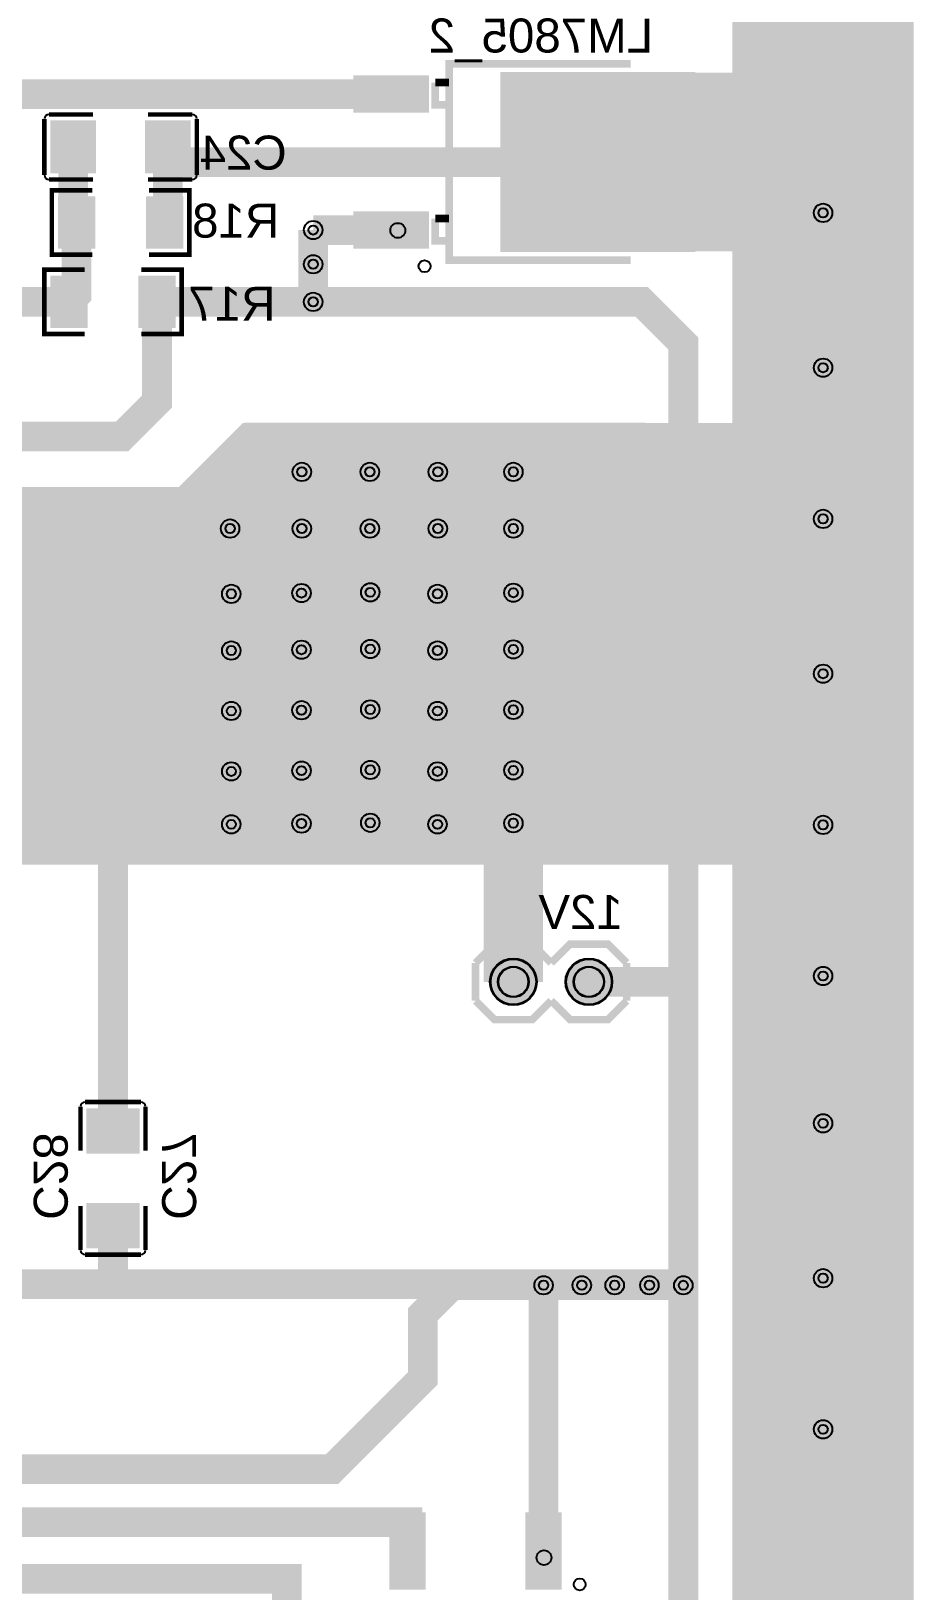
# Model space of a CAD drawing. Header units: millimetres. Extents: x 4 to 167, y 3 to 129.
# Drawn here: x 137.7 to 167.4, y 34.4 to 86.8 of the extents above; entities that cross this region are included whole.
import ezdxf

# ---------------------------------------------------------------- set-up
doc = ezdxf.new("R2010")
doc.units = ezdxf.units.MM
for name, color, linetype, true_color in [('BoardOutLine', 7, 'Continuous', 0xff00ff), ('BottomLayer', 7, 'Continuous', 0x0000ff), ('BottomPasteMaskLayer', 7, 'Continuous', 0x800000), ('BottomSilkLayer', 7, 'Continuous', 0x66cc33), ('BottomSolderMaskLayer', 7, 'Continuous', 0xaa00ff), ('Document', 7, 'Continuous', 0xffffff), ('Hole', 7, 'Continuous', 0x222222), ('Multi-Layer', 7, 'Continuous', 0xc0c0c0), ('TopLayer', 7, 'Continuous', 0xff0000), ('TopPasteMaskLayer', 7, 'Continuous', 0x808080), ('TopSilkLayer', 7, 'Continuous', 0xffcc00), ('TopSolderMaskLayer', 7, 'Continuous', 0x800080)]:
    doc.layers.add(name, color=color, linetype=linetype, true_color=true_color)
doc.styles.get("Standard").update_dxf_attribs({"font": 'arial.ttf'})

msp = doc.modelspace()

# ---------------------------------------------------------------- hatches: boundary and pattern name
at = {"layer": 'BottomLayer'}
for points in [[(151.064, 85.309), (148.564, 85.309), (148.564, 84.109), (151.064, 84.109)], [(160.014, 85.423), (153.514, 85.423), (153.514, 79.423), (160.014, 79.423)], [(139.866, 83.795), (139.866, 82.067), (138.381, 82.067), (138.381, 83.795)], [(141.566, 83.795), (141.566, 82.067), (143.051, 82.067), (143.051, 83.795)], [(139.841, 79.541), (139.841, 81.242), (138.634, 81.242), (138.634, 79.541)], [(141.591, 79.541), (141.591, 81.242), (142.799, 81.242), (142.799, 79.541)], [(151.064, 80.737), (148.564, 80.737), (148.564, 79.537), (151.064, 79.537)], [(139.587, 76.874), (139.587, 78.575), (138.38, 78.575), (138.38, 76.874)], [(141.337, 76.874), (141.337, 78.575), (142.545, 78.575), (142.545, 76.874)], [(126.287, 59.309), (126.287, 69.772), (126.287, 69.772), (127.508, 70.993), (142.875, 70.993), (145.034, 73.152), (163.83, 73.152), (164.338, 72.644), (164.338, 59.309), (164.338, 59.309)], [(139.598, 49.11), (141.326, 49.11), (141.326, 50.595), (139.598, 50.595)], [(139.598, 47.41), (141.326, 47.41), (141.326, 45.925), (139.598, 45.925)]]:
    msp.add_hatch(color=256, dxfattribs=at).paths.add_polyline_path(points)
at = {"layer": 'BottomPasteMaskLayer'}
for points in [[(151.064, 85.309), (148.564, 85.309), (148.564, 84.109), (151.064, 84.109)], [(160.014, 85.423), (153.514, 85.423), (153.514, 79.423), (160.014, 79.423)], [(139.866, 83.695), (139.866, 83.325), (139.766, 83.225), (139.461, 83.225), (139.361, 83.125), (139.361, 82.737), (139.461, 82.637), (139.766, 82.637), (139.866, 82.537), (139.866, 82.167), (139.766, 82.067), (138.481, 82.067), (138.381, 82.167), (138.381, 83.695), (138.481, 83.795), (139.766, 83.795)], [(141.566, 83.695), (141.566, 83.325), (141.666, 83.225), (141.971, 83.225), (142.071, 83.125), (142.071, 82.737), (141.971, 82.637), (141.666, 82.637), (141.566, 82.537), (141.566, 82.167), (141.666, 82.067), (142.951, 82.067), (143.051, 82.167), (143.051, 83.695), (142.951, 83.795), (141.666, 83.795)], [(139.841, 79.641), (139.841, 80.002), (139.741, 80.102), (139.531, 80.102), (139.431, 80.202), (139.431, 80.58), (139.531, 80.68), (139.741, 80.68), (139.841, 80.78), (139.841, 81.142), (139.741, 81.242), (138.734, 81.242), (138.634, 81.142), (138.634, 79.641), (138.734, 79.541), (139.741, 79.541)], [(141.591, 79.641), (141.591, 80.002), (141.691, 80.102), (141.902, 80.102), (142.002, 80.202), (142.002, 80.58), (141.902, 80.68), (141.691, 80.68), (141.591, 80.78), (141.591, 81.142), (141.691, 81.242), (142.699, 81.242), (142.799, 81.142), (142.799, 79.641), (142.699, 79.541), (141.691, 79.541)], [(151.064, 80.737), (148.564, 80.737), (148.564, 79.537), (151.064, 79.537)], [(139.587, 76.974), (139.587, 77.335), (139.487, 77.435), (139.277, 77.435), (139.177, 77.535), (139.177, 77.913), (139.277, 78.013), (139.487, 78.013), (139.587, 78.113), (139.587, 78.475), (139.487, 78.575), (138.48, 78.575), (138.38, 78.475), (138.38, 76.974), (138.48, 76.874), (139.487, 76.874)], [(141.337, 76.974), (141.337, 77.335), (141.437, 77.435), (141.648, 77.435), (141.748, 77.535), (141.748, 77.913), (141.648, 78.013), (141.437, 78.013), (141.337, 78.113), (141.337, 78.475), (141.437, 78.575), (142.445, 78.575), (142.545, 78.475), (142.545, 76.974), (142.445, 76.874), (141.437, 76.874)], [(139.698, 49.11), (140.069, 49.11), (140.169, 49.21), (140.169, 49.515), (140.269, 49.615), (140.656, 49.615), (140.756, 49.515), (140.756, 49.21), (140.856, 49.11), (141.226, 49.11), (141.326, 49.21), (141.326, 50.495), (141.226, 50.595), (139.698, 50.595), (139.598, 50.495), (139.598, 49.21)], [(139.698, 47.41), (140.069, 47.41), (140.169, 47.31), (140.169, 47.005), (140.269, 46.905), (140.656, 46.905), (140.756, 47.005), (140.756, 47.31), (140.856, 47.41), (141.226, 47.41), (141.326, 47.31), (141.326, 46.025), (141.226, 45.925), (139.698, 45.925), (139.598, 46.025), (139.598, 47.31)]]:
    msp.add_hatch(color=256, dxfattribs=at).paths.add_polyline_path(points)
at = {"layer": 'BottomSolderMaskLayer'}
for points in [[(151.089, 85.334), (148.539, 85.334), (148.539, 84.084), (151.089, 84.084)], [(160.039, 85.448), (153.489, 85.448), (153.489, 79.398), (160.039, 79.398)], [(139.892, 83.821), (139.892, 82.042), (138.356, 82.042), (138.356, 83.821)], [(141.541, 83.821), (141.541, 82.042), (143.077, 82.042), (143.077, 83.821)], [(139.867, 79.515), (139.867, 81.267), (138.608, 81.267), (138.608, 79.515)], [(141.566, 79.515), (141.566, 81.267), (142.824, 81.267), (142.824, 79.515)], [(151.089, 80.762), (148.539, 80.762), (148.539, 79.512), (151.089, 79.512)], [(139.613, 76.848), (139.613, 78.6), (138.354, 78.6), (138.354, 76.848)], [(141.312, 76.848), (141.312, 78.6), (142.57, 78.6), (142.57, 76.848)], [(153.137, 54.864, 1), (154.712, 54.864, 1)], [(155.677, 54.864, 1), (157.252, 54.864, 1)], [(139.569, 49.088), (141.356, 49.088), (141.356, 50.617), (139.569, 50.617)], [(139.569, 47.432), (141.356, 47.432), (141.356, 45.903), (139.569, 45.903)]]:
    msp.add_hatch(color=256, dxfattribs=at).paths.add_polyline_path(points)
at = {"layer": 'Multi-Layer'}
for points in [[(153.162, 54.864, 1), (154.686, 54.864, 1)], [(155.702, 54.864, 1), (157.226, 54.864, 1)]]:
    msp.add_hatch(color=256, dxfattribs=at).paths.add_polyline_path(points)
at = {"layer": 'TopLayer'}
for points in [[(153.924, 72.009), (153.924, 73.66), (144.907, 73.66), (142.748, 71.501), (131.445, 71.501), (131.445, 68.834), (130.429, 67.818), (125.73, 67.818), (125.73, 58.801), (153.797, 58.801), (153.924, 58.928)], [(153.924, 60.198), (153.924, 58.801), (158.369, 58.801), (158.369, 73.66), (153.797, 73.66)], [(149.768, 34.483), (149.768, 36.983), (150.968, 36.983), (150.968, 34.483)], [(154.34, 34.483), (154.34, 36.983), (155.54, 36.983), (155.54, 34.483)]]:
    msp.add_hatch(color=256, dxfattribs=at).paths.add_polyline_path(points)
at = {"layer": 'TopPasteMaskLayer'}
for points in [[(149.768, 34.483), (149.768, 36.983), (150.968, 36.983), (150.968, 34.483)], [(154.34, 34.483), (154.34, 36.983), (155.54, 36.983), (155.54, 34.483)]]:
    msp.add_hatch(color=256, dxfattribs=at).paths.add_polyline_path(points)
at = {"layer": 'TopSolderMaskLayer'}
for points in [[(153.137, 54.864, 1), (154.712, 54.864, 1)], [(155.677, 54.864, 1), (157.252, 54.864, 1)], [(149.756, 34.431), (149.756, 37.035), (150.98, 37.035), (150.98, 34.431)], [(154.328, 34.431), (154.328, 37.035), (155.552, 37.035), (155.552, 34.431)]]:
    msp.add_hatch(color=256, dxfattribs=at).paths.add_polyline_path(points)

# ---------------------------------------------------------------- linework, layer by layer
at = {"layer": 'BoardOutLine', "const_width": 0.254}
msp.add_lwpolyline([(4.166, 128.677), (166.879, 128.677), (166.879, 3.683), (4.166, 3.683), (4.166, 128.677)], close=True, dxfattribs=at)
at = {"layer": 'BottomLayer'}
for points, const_width in [([(164.338, 94.055), (164.338, 88.975)], 6), ([(164.338, 88.975), (164.338, 6.223)], 6), ([(134.493, 84.709), (149.814, 84.709)], 1), ([(164.338, 82.215), (164.13, 82.423), (156.764, 82.423)], 6), ([(139.237, 80.391), (139.124, 80.505), (139.124, 82.931)], 1), ([(142.195, 80.391), (142.309, 80.505), (142.309, 82.931)], 1), ([(156.764, 82.423), (142.309, 82.423), (142.309, 82.931)], 1), ([(138.983, 77.724), (139.237, 77.978), (139.237, 80.391)], 1), ([(147.193, 80.137), (147.193, 80.137), (149.815, 80.137)], 1), ([(147.193, 78.989), (147.193, 80.137)], 1), ([(147.193, 77.724), (147.193, 77.724), (147.193, 78.989)], 1), ([(122.809, 73.198), (140.762, 73.198), (141.941, 74.376), (141.941, 77.724)], 1), ([(136.734, 77.724), (138.983, 77.724)], 1), ([(141.941, 77.724), (147.193, 77.724)], 1), ([(126.287, 59.309), (126.287, 69.772), (127.508, 70.993), (142.875, 70.993), (145.034, 73.152), (164.338, 73.152)], 1), ([(123.907, 59.309), (164.338, 59.309)], 1), ([(140.462, 49.853), (140.462, 59.309)], 1), ([(140.462, 46.668), (140.462, 44.704)], 1), ([(121.92, 44.704), (159.601, 44.704), (159.639, 44.666)], 1)]:
    msp.add_lwpolyline(points, dxfattribs=dict(at, const_width=const_width))
at = {"layer": 'BottomSilkLayer'}
for points, const_width in [([(153.433, 85.723), (151.764, 85.723), (151.764, 79.123), (153.433, 79.123)], 0.254), ([(153.433, 85.723), (157.864, 85.723)], 0.254), ([(151.295, 85.095), (151.764, 85.095)], 0.254), ([(151.295, 85.095), (151.295, 84.345), (151.764, 84.345)], 0.254), ([(138.153, 83.871), (138.153, 81.991)], 0.152), ([(139.79, 84.024), (138.305, 84.024)], 0.152), ([(141.642, 84.024), (143.127, 84.024)], 0.152), ([(143.28, 83.871), (143.28, 81.991)], 0.152), ([(138.305, 81.839), (139.79, 81.839)], 0.152), ([(143.127, 81.839), (141.642, 81.839)], 0.152), ([(139.765, 79.312), (138.405, 79.312), (138.405, 81.47), (139.765, 81.47)], 0.152), ([(141.667, 79.312), (143.027, 79.312), (143.027, 81.47), (141.667, 81.47)], 0.152), ([(151.295, 80.523), (151.295, 79.773), (151.764, 79.773)], 0.254), ([(151.295, 80.523), (151.764, 80.523)], 0.254), ([(153.433, 79.123), (157.864, 79.123)], 0.254), ([(139.511, 76.645), (138.151, 76.645), (138.151, 78.803), (139.511, 78.803)], 0.152), ([(141.413, 76.645), (142.773, 76.645), (142.773, 78.803), (141.413, 78.803)], 0.152), ([(152.654, 55.499), (153.289, 56.134), (154.559, 56.134), (155.194, 55.499)], 0.254), ([(155.194, 55.499), (155.829, 56.134), (157.099, 56.134), (157.734, 55.499)], 0.254), ([(152.654, 55.499), (152.654, 54.229)], 0.254), ([(157.734, 55.499), (157.734, 54.229)], 0.254), ([(152.654, 54.229), (153.289, 53.594), (154.559, 53.594), (155.194, 54.229)], 0.254), ([(155.194, 54.229), (155.829, 53.594), (157.099, 53.594), (157.734, 54.229)], 0.254), ([(139.522, 50.824), (141.402, 50.824)], 0.152), ([(139.37, 49.186), (139.37, 50.671)], 0.152), ([(141.555, 50.671), (141.555, 49.186)], 0.152), ([(139.37, 47.334), (139.37, 45.849)], 0.152), ([(141.555, 45.849), (141.555, 47.334)], 0.152), ([(139.522, 45.696), (141.402, 45.696)], 0.152)]:
    msp.add_lwpolyline(points, dxfattribs=dict(at, const_width=const_width))
msp.add_circle((150.939, 78.923), 0.2, dxfattribs=at)
for centre, start, end in [((138.305, 83.871), 90, 180), ((143.127, 83.871), 0, 90), ((138.305, 81.991), 180, 270), ((143.127, 81.991), 270, 0), ((139.522, 50.671), 90, 180), ((141.402, 50.671), 0, 90), ((139.522, 45.849), 180, 270), ((141.402, 45.849), 270, 360)]:
    msp.add_arc(centre, 0.152, start, end, dxfattribs=at)
at = {"layer": 'BottomSolderMaskLayer', "const_width": 6.102}
msp.add_lwpolyline([(164.338, 126.111), (164.338, 6.223)], dxfattribs=at)
at = {"layer": 'BottomSolderMaskLayer'}
for centre, radius in [((153.924, 54.864), 0.787), ((156.464, 54.864), 0.787), ((153.924, 54.864), 0.517), ((156.464, 54.864), 0.517)]:
    msp.add_circle(centre, radius, dxfattribs=at)
at = {"layer": 'Document'}
for centre in [(150.039, 80.123), (154.954, 35.508)]:
    msp.add_circle(centre, 0.25, dxfattribs=at)
at = {"layer": 'Hole'}
for centre in [(164.338, 80.716), (164.338, 80.716), (147.193, 80.137), (147.193, 78.989), (147.193, 77.724), (164.338, 75.509), (164.338, 75.509), (146.812, 72.009), (149.098, 72.009), (151.384, 72.009), (153.924, 72.009), (144.399, 70.104), (146.812, 70.104), (149.098, 70.104), (151.384, 70.104), (153.924, 70.104), (164.338, 70.429), (164.338, 70.429), (164.338, 70.429), (144.439, 67.908), (146.801, 67.934), (149.112, 67.959), (151.373, 67.908), (153.924, 67.945), (144.439, 66.003), (146.801, 66.029), (149.112, 66.054), (151.373, 66.003), (153.924, 66.04), (164.338, 65.222), (144.439, 63.971), (146.801, 63.997), (149.112, 64.022), (151.373, 63.971), (153.924, 64.008), (144.439, 61.939), (146.801, 61.965), (149.112, 61.99), (151.373, 61.939), (153.924, 61.976), (144.439, 60.161), (146.801, 60.187), (149.112, 60.212), (151.373, 60.161), (153.924, 60.198), (164.338, 60.142), (164.338, 60.142), (164.338, 55.062), (164.338, 55.062), (164.338, 55.062), (164.338, 50.109), (154.94, 44.666), (156.225, 44.666), (157.33, 44.666), (158.499, 44.666), (159.639, 44.665), (164.338, 44.902), (164.338, 44.902), (164.338, 39.822), (164.338, 39.822)]:
    msp.add_circle(centre, 0.155, dxfattribs=at)
at = {"layer": 'Multi-Layer'}
for centre, radius in [((164.338, 80.716), 0.31), ((164.338, 80.716), 0.31), ((147.193, 80.137), 0.31), ((147.193, 78.989), 0.31), ((147.193, 77.724), 0.31), ((164.338, 75.509), 0.31), ((164.338, 75.509), 0.31), ((146.812, 72.009), 0.31), ((149.098, 72.009), 0.31), ((151.384, 72.009), 0.31), ((153.924, 72.009), 0.31), ((144.399, 70.104), 0.31), ((146.812, 70.104), 0.31), ((149.098, 70.104), 0.31), ((151.384, 70.104), 0.31), ((153.924, 70.104), 0.31), ((164.338, 70.429), 0.31), ((164.338, 70.429), 0.31), ((164.338, 70.429), 0.31), ((144.439, 67.908), 0.31), ((146.801, 67.934), 0.31), ((149.112, 67.959), 0.31), ((151.373, 67.908), 0.31), ((153.924, 67.945), 0.31), ((144.439, 66.003), 0.31), ((146.801, 66.029), 0.31), ((149.112, 66.054), 0.31), ((151.373, 66.003), 0.31), ((153.924, 66.04), 0.31), ((164.338, 65.222), 0.31), ((144.439, 63.971), 0.31), ((146.801, 63.997), 0.31), ((149.112, 64.022), 0.31), ((151.373, 63.971), 0.31), ((153.924, 64.008), 0.31), ((144.439, 61.939), 0.31), ((146.801, 61.965), 0.31), ((149.112, 61.99), 0.31), ((151.373, 61.939), 0.31), ((153.924, 61.976), 0.31), ((144.439, 60.161), 0.31), ((146.801, 60.187), 0.31), ((149.112, 60.212), 0.31), ((151.373, 60.161), 0.31), ((153.924, 60.198), 0.31), ((164.338, 60.142), 0.31), ((164.338, 60.142), 0.31), ((153.924, 54.864), 0.762), ((156.464, 54.864), 0.762), ((153.924, 54.864), 0.5), ((156.464, 54.864), 0.5), ((164.338, 55.062), 0.31), ((164.338, 55.062), 0.31), ((164.338, 55.062), 0.31), ((164.338, 50.109), 0.31), ((164.338, 44.902), 0.31), ((164.338, 44.902), 0.31), ((154.94, 44.666), 0.31), ((156.225, 44.666), 0.31), ((157.33, 44.666), 0.31), ((158.499, 44.666), 0.31), ((159.639, 44.665), 0.31), ((164.338, 39.822), 0.31), ((164.338, 39.822), 0.31)]:
    msp.add_circle(centre, radius, dxfattribs=at)
at = {"layer": 'TopLayer'}
for points, const_width in [([(164.338, 126.111), (164.338, 80.716)], 6), ([(154.94, 44.666), (151.854, 44.666), (150.876, 43.688), (150.876, 41.529), (147.828, 38.481), (98.171, 38.481), (97.282, 39.37), (97.282, 87.503), (84.582, 87.503)], 1), ([(150.368, 35.738), (150.368, 36.703), (95.377, 36.703), (95.377, 85.217), (81.28, 85.217)], 1), ([(150.241, 20.493), (150.241, 22.987), (146.304, 22.987), (146.304, 34.798), (93.599, 34.798), (93.599, 83.185), (74.93, 83.185), (74.93, 84.709)], 1), ([(164.338, 80.716), (164.338, 75.509)], 6), ([(147.193, 80.137), (147.193, 78.989)], 1), ([(147.193, 78.989), (147.193, 77.724)], 1), ([(147.193, 77.724), (158.242, 77.724), (159.639, 76.327), (159.639, 44.666)], 1), ([(164.338, 75.509), (164.338, 70.429)], 6), ([(164.338, 70.429), (164.338, 65.222)], 6), ([(153.924, 72.009), (153.924, 70.104)], 1), ([(153.924, 70.104), (153.924, 67.945)], 1), ([(153.924, 67.945), (153.924, 66.04)], 1), ([(164.338, 65.222), (164.338, 60.142)], 6), ([(153.924, 66.04), (153.924, 64.008)], 1), ([(153.924, 64.008), (153.924, 61.976)], 1), ([(164.338, 60.142), (164.338, 55.062)], 6), ([(153.924, 61.976), (153.924, 60.198)], 1), ([(153.924, 60.198), (153.924, 54.864)], 2), ([(164.338, 55.062), (164.338, 50.109)], 6), ([(156.464, 54.864), (159.639, 54.864)], 1), ([(164.338, 50.109), (164.338, 44.902)], 6), ([(164.338, 44.902), (164.338, 39.822)], 6), ([(159.639, 44.666), (159.639, 27.559), (154.813, 22.733), (154.813, 20.493)], 1), ([(154.94, 44.666), (154.94, 44.666), (154.94, 35.733)], 1), ([(156.225, 44.666), (154.94, 44.666)], 1), ([(157.33, 44.666), (156.225, 44.666)], 1), ([(158.499, 44.666), (157.33, 44.666)], 1), ([(159.639, 44.666), (158.499, 44.666)], 1), ([(164.338, 39.822), (164.338, 26.87)], 6)]:
    msp.add_lwpolyline(points, dxfattribs=dict(at, const_width=const_width))
at = {"layer": 'TopSilkLayer'}
msp.add_circle((156.154, 34.608), 0.2, dxfattribs=at)
at = {"layer": 'TopSolderMaskLayer', "const_width": 6.102}
msp.add_lwpolyline([(164.338, 126.111), (164.338, 6.223)], dxfattribs=at)
at = {"layer": 'TopSolderMaskLayer'}
for centre, radius in [((153.924, 54.864), 0.787), ((156.464, 54.864), 0.787), ((153.924, 54.864), 0.517), ((156.464, 54.864), 0.517)]:
    msp.add_circle(centre, radius, dxfattribs=at)

# ---------------------------------------------------------------- texts
at = {"layer": 'BottomSilkLayer', "text_generation_flag": 2}
for s, p in [('LM7805_2', (158.623, 86.106)), ('C24', (146.304, 82.169)), ('R18', (146.05, 79.883)), ('R17', (145.923, 77.089)), ('12V', (157.607, 56.642))]:
    msp.add_text(s, height=1.143, dxfattribs=at).set_placement(p)
for s, p in [('C28', (137.795, 46.863)), ('C27', (142.113, 46.863))]:
    msp.add_text(s, height=1.143, rotation=270, dxfattribs=at).set_placement(p)

doc.saveas('drawing.dxf')
